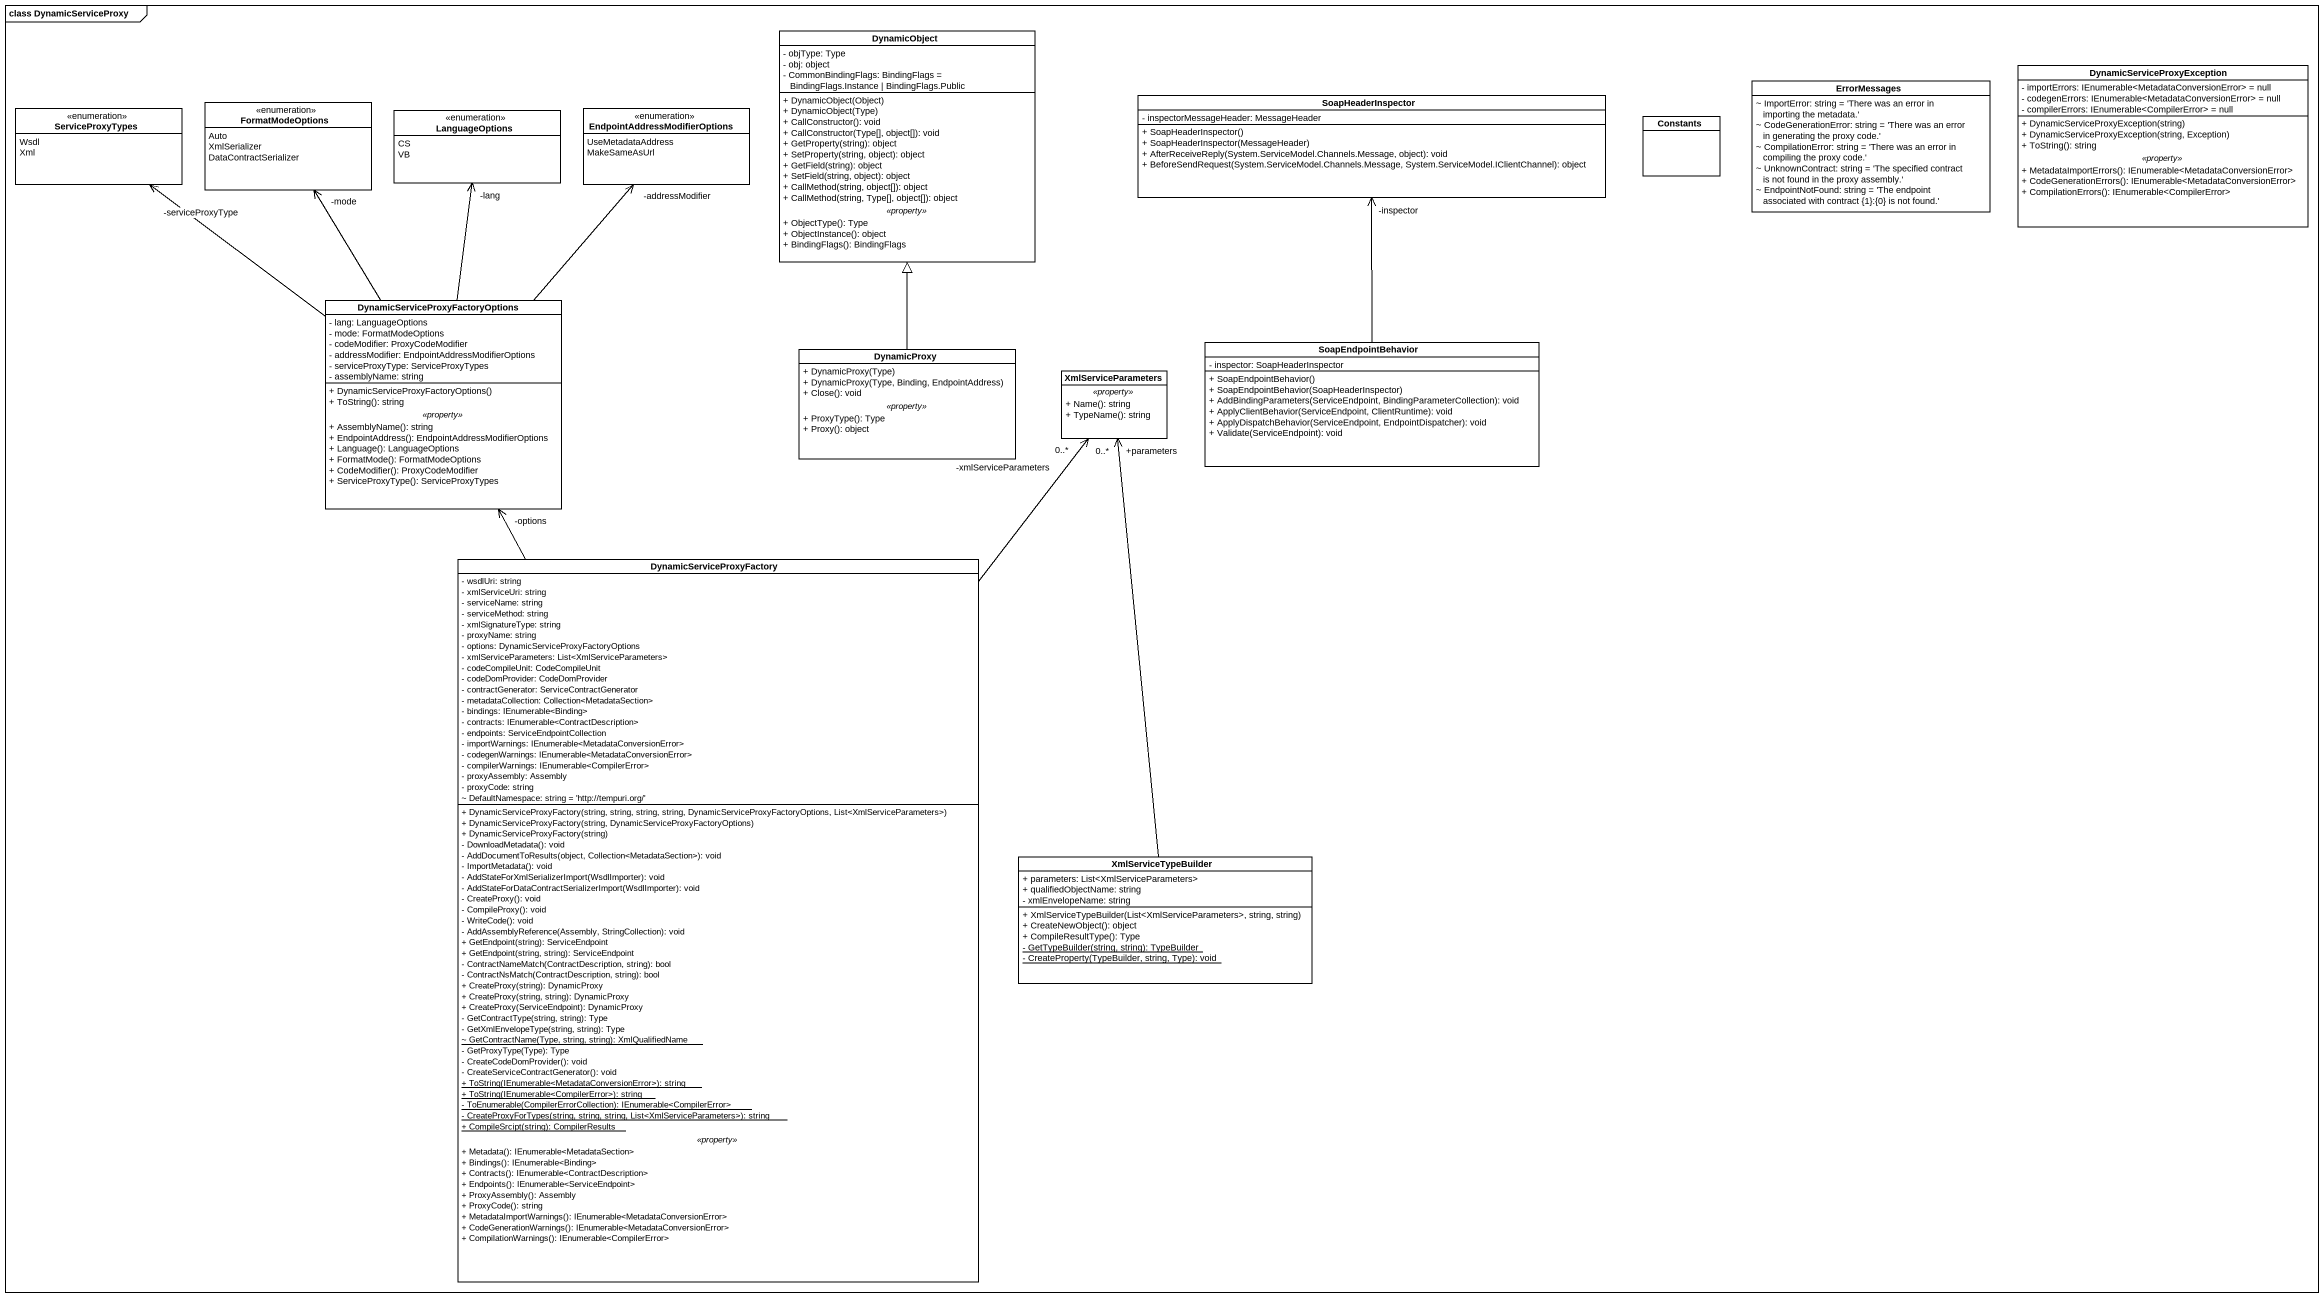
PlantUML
@startuml
mainframe class DynamicServiceProxy
hide circle
hide empty members
skinparam classAttributeIconSize 0
class DynamicObject {
  - objType: Type
  - obj: object
  - CommonBindingFlags: BindingFlags = BindingFlags.Instance | BindingFlags.Public
  --
  + DynamicObject(Object)
  + DynamicObject(Type)
  + CallConstructor(): void
  + CallConstructor(Type[], object[]): void
  + GetProperty(string): object
  + SetProperty(string, object): object
  + GetField(string): object
  + SetField(string, object): object
  + CallMethod(string, object[]): object
  + CallMethod(string, Type[], object[]): object
  .. <<property>> ..
  + ObjectType(): Type
  + ObjectInstance(): object
  + BindingFlags(): BindingFlags
}
class DynamicServiceProxyException {
  - importErrors: IEnumerable<MetadataConversionError> = null
  - codegenErrors: IEnumerable<MetadataConversionError> = null
  - compilerErrors: IEnumerable<CompilerError> = null
  --
  + DynamicServiceProxyException(string)
  + DynamicServiceProxyException(string, Exception)
  + ToString(): string
  .. <<property>> ..
  + MetadataImportErrors(): IEnumerable<MetadataConversionError>
  + CodeGenerationErrors(): IEnumerable<MetadataConversionError>
  + CompilationErrors(): IEnumerable<CompilerError>
}
enum FormatModeOptions {
  Auto
  XmlSerializer
  DataContractSerializer
}
class SoapHeaderInspector {
  - inspectorMessageHeader: MessageHeader
  + SoapHeaderInspector()
  + SoapHeaderInspector(MessageHeader)
  + AfterReceiveReply(System.ServiceModel.Channels.Message, object): void
  + BeforeSendRequest(System.ServiceModel.Channels.Message, System.ServiceModel.IClientChannel): object
}
class ErrorMessages {
  ~ ImportError: string = 'There was an error in importing the metadata.'
  ~ CodeGenerationError: string = 'There was an error in generating the proxy code.'
  ~ CompilationError: string = 'There was an error in compiling the proxy code.'
  ~ UnknownContract: string = 'The specified contract is not found in the proxy assembly.'
  ~ EndpointNotFound: string = 'The endpoint associated with contract {1}:{0} is not found.'
}
enum ServiceProxyTypes {
  Wsdl
  Xml
}
enum LanguageOptions {
  CS
  VB
}
enum "EndpointAddressModifierOptions" as EndpointAddressModifierOptio {
  UseMetadataAddress
  MakeSameAsUrl
}
class Constants
class "DynamicServiceProxyFactoryOptions" as DynamicServiceProxyFactoryOp {
  - lang: LanguageOptions
  - mode: FormatModeOptions
  - codeModifier: ProxyCodeModifier
  - addressModifier: EndpointAddressModifierOptions
  - serviceProxyType: ServiceProxyTypes
  - assemblyName: string
  --
  + DynamicServiceProxyFactoryOptions()
  + ToString(): string
  .. <<property>> ..
  + AssemblyName(): string
  + EndpointAddress(): EndpointAddressModifierOptions
  + Language(): LanguageOptions
  + FormatMode(): FormatModeOptions
  + CodeModifier(): ProxyCodeModifier
  + ServiceProxyType(): ServiceProxyTypes
}
class DynamicProxy {
  + DynamicProxy(Type)
  + DynamicProxy(Type, Binding, EndpointAddress)
  + Close(): void
  .. <<property>> ..
  + ProxyType(): Type
  + Proxy(): object
}
class XmlServiceParameters {
  .. <<property>> ..
  + Name(): string
  + TypeName(): string
}
class SoapEndpointBehavior {
  - inspector: SoapHeaderInspector
  + SoapEndpointBehavior()
  + SoapEndpointBehavior(SoapHeaderInspector)
  + AddBindingParameters(ServiceEndpoint, BindingParameterCollection): void
  + ApplyClientBehavior(ServiceEndpoint, ClientRuntime): void
  + ApplyDispatchBehavior(ServiceEndpoint, EndpointDispatcher): void
  + Validate(ServiceEndpoint): void
}
class DynamicServiceProxyFactory {
  - wsdlUri: string
  - xmlServiceUri: string
  - serviceName: string
  - serviceMethod: string
  - xmlSignatureType: string
  - proxyName: string
  - options: DynamicServiceProxyFactoryOptions
  - xmlServiceParameters: List<XmlServiceParameters>
  - codeCompileUnit: CodeCompileUnit
  - codeDomProvider: CodeDomProvider
  - contractGenerator: ServiceContractGenerator
  - metadataCollection: Collection<MetadataSection>
  - bindings: IEnumerable<Binding>
  - contracts: IEnumerable<ContractDescription>
  - endpoints: ServiceEndpointCollection
  - importWarnings: IEnumerable<MetadataConversionError>
  - codegenWarnings: IEnumerable<MetadataConversionError>
  - compilerWarnings: IEnumerable<CompilerError>
  - proxyAssembly: Assembly
  - proxyCode: string
  ~ DefaultNamespace: string = 'http://tempuri.org/'
  --
  + DynamicServiceProxyFactory(string, string, string, string, DynamicServiceProxyFactoryOptions, List<XmlServiceParameters>)
  + DynamicServiceProxyFactory(string, DynamicServiceProxyFactoryOptions)
  + DynamicServiceProxyFactory(string)
  - DownloadMetadata(): void
  - AddDocumentToResults(object, Collection<MetadataSection>): void
  - ImportMetadata(): void
  - AddStateForXmlSerializerImport(WsdlImporter): void
  - AddStateForDataContractSerializerImport(WsdlImporter): void
  - CreateProxy(): void
  - CompileProxy(): void
  - WriteCode(): void
  - AddAssemblyReference(Assembly, StringCollection): void
  + GetEndpoint(string): ServiceEndpoint
  + GetEndpoint(string, string): ServiceEndpoint
  - ContractNameMatch(ContractDescription, string): bool
  - ContractNsMatch(ContractDescription, string): bool
  + CreateProxy(string): DynamicProxy
  + CreateProxy(string, string): DynamicProxy
  + CreateProxy(ServiceEndpoint): DynamicProxy
  - GetContractType(string, string): Type
  - GetXmlEnvelopeType(string, string): Type
  {static} ~ GetContractName(Type, string, string): XmlQualifiedName
  - GetProxyType(Type): Type
  - CreateCodeDomProvider(): void
  - CreateServiceContractGenerator(): void
  {static} + ToString(IEnumerable<MetadataConversionError>): string
  {static} + ToString(IEnumerable<CompilerError>): string
  {static} - ToEnumerable(CompilerErrorCollection): IEnumerable<CompilerError>
  {static} - CreateProxyForTypes(string, string, string, List<XmlServiceParameters>): string
  {static} + CompileSrcipt(string): CompilerResults
  .. <<property>> ..
  + Metadata(): IEnumerable<MetadataSection>
  + Bindings(): IEnumerable<Binding>
  + Contracts(): IEnumerable<ContractDescription>
  + Endpoints(): IEnumerable<ServiceEndpoint>
  + ProxyAssembly(): Assembly
  + ProxyCode(): string
  + MetadataImportWarnings(): IEnumerable<MetadataConversionError>
  + CodeGenerationWarnings(): IEnumerable<MetadataConversionError>
  + CompilationWarnings(): IEnumerable<CompilerError>
}
class XmlServiceTypeBuilder {
  + parameters: List<XmlServiceParameters>
  + qualifiedObjectName: string
  - xmlEnvelopeName: string
  + XmlServiceTypeBuilder(List<XmlServiceParameters>, string, string)
  + CreateNewObject(): object
  + CompileResultType(): Type
  {static} - GetTypeBuilder(string, string): TypeBuilder
  {static} - CreateProperty(TypeBuilder, string, Type): void
}
DynamicServiceProxyFactoryOp -up-> "-mode" FormatModeOptions
DynamicServiceProxyFactoryOp -up-> "-serviceProxyType" ServiceProxyTypes
DynamicServiceProxyFactoryOp -up-> "-lang" LanguageOptions
DynamicServiceProxyFactoryOp -up-> "-addressModifier" EndpointAddressModifierOptio
DynamicProxy -up-|> DynamicObject
SoapEndpointBehavior -up-> "-inspector" SoapHeaderInspector
DynamicServiceProxyFactory -up-> "-options" DynamicServiceProxyFactoryOp
DynamicServiceProxyFactory -up-> "-xmlServiceParameters\n0..*" XmlServiceParameters
XmlServiceTypeBuilder -up-> "+parameters\n0..*" XmlServiceParameters
@enduml
